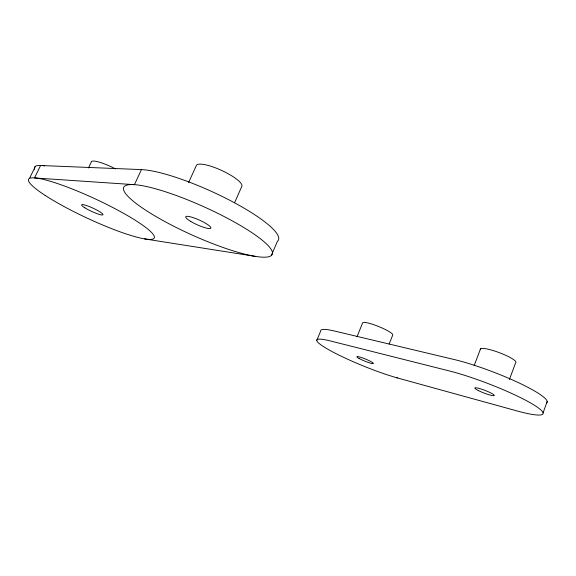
<?xml version="1.0" encoding="UTF-8"?>
<svg xmlns="http://www.w3.org/2000/svg" width="576" height="576" viewBox="0 0 576 576"><rect width="100%" height="100%" fill="white"/><g stroke="black" fill="none" stroke-linecap="round" stroke-linejoin="round"><path stroke-width="0.86" d="M543.06 412.877L547.2 401.45M509.386 379.591L515.635 362.779A19.001 3.319 20.6 0 0 498.924 352.512A19.001 3.319 20.6 0 0 480.413 349.726M474.185 365.53L480.528 348.847M389.167 344.002L392.76 334.987A16.243 2.578 22 0 0 378.317 326.39A16.243 2.578 22 0 0 362.606 322.934L356.99 336.78M316.742 340.546L320.688 331.013A52.502 7.049 22.1 0 1 334.498 331.027L453.91 359.453A61.474 9.101 20.9 0 1 518.292 382.594A61.474 9.101 20.9 0 1 546.667 402.977M271.274 255.6A81.475 15.293 24.3 0 0 172.886 194.292A81.475 15.293 24.3 0 0 149.724 212.767A81.475 15.293 24.3 0 0 271.274 255.6L277.423 241.315A81.23 16.596 24.4 0 0 231.509 201.197A81.23 16.596 24.4 0 0 141.451 169.603L40.579 165.499A69.17 11.318 25.2 0 0 34.675 169.337M234.569 202.738L241.733 186.574A25.027 6.019 24.7 0 0 221.846 170.539A25.027 6.019 24.7 0 0 196.344 165.521L188.597 182.556M141.451 169.603L134.438 184.666L34.517 177.948L40.579 165.499M88.466 167.969L91.181 162.281A21.355 4.126 25.6 0 1 115.603 168.934M29.405 178.589L35.381 166.349M144.54 238.889L255.672 256.428M396.734 377.755L516.895 410.897A61.618 8.374 21.1 0 0 532.174 403.891A61.618 8.374 21.1 0 0 449.474 370.98L330.415 340.963A52.603 6.48 22.2 0 0 330.113 350.51A52.603 6.48 22.2 0 0 397.483 377.942M42.754 165.672A69.17 11.318 25.2 0 1 44.395 165.881M84.852 207.806A11.758 1.764 24.9 0 0 102.658 214.949A11.758 1.764 24.9 0 0 89.388 206.597A11.758 1.764 24.9 0 0 84.852 207.806M190.822 221.472A13.802 2.585 24.3 0 0 210.845 228.168A13.802 2.585 24.3 0 0 193.234 217.656A13.802 2.585 24.3 0 0 190.822 221.472M45.252 195.48A69.35 10.418 25 0 0 151.718 239.292A69.35 10.418 25 0 0 77.616 191.167A69.35 10.418 25 0 0 45.252 195.48M478.318 390.542A10.454 1.418 21.1 0 0 494.186 395.626A10.454 1.418 21.1 0 0 481.183 389.038A10.454 1.418 21.1 0 0 478.318 390.542M359.071 358.474A8.928 1.102 22.2 0 0 373.046 363.607A8.928 1.102 22.2 0 0 363.283 358.193A8.928 1.102 22.2 0 0 359.071 358.474"/></g></svg>
